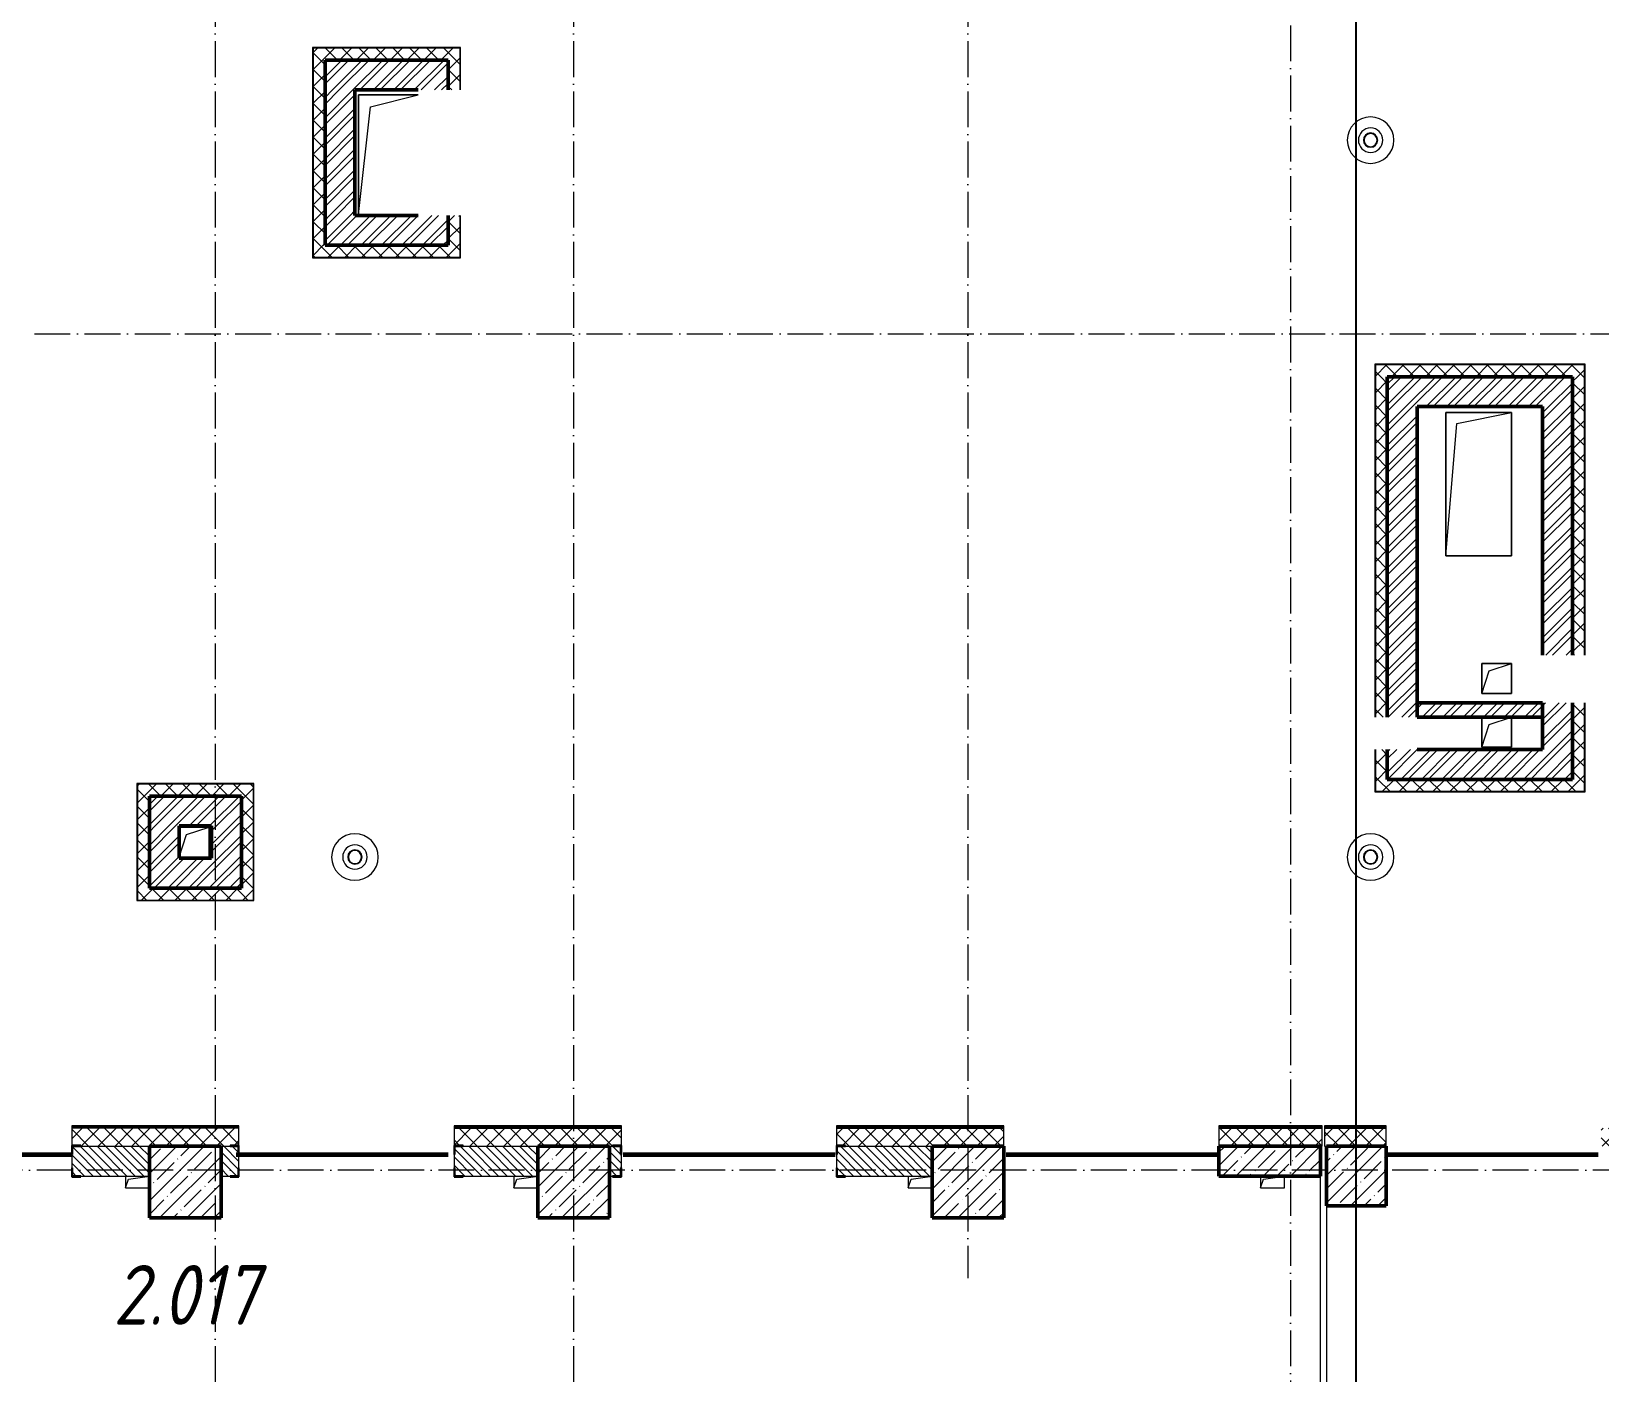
# Model space of a CAD drawing. Header units: millimetres. Extents: x -356862 to 418287, y 0 to 839748.
# Drawn here: x 18821 to 31945, y 524902 to 536128 of the extents above; entities that cross this region are included whole.
import ezdxf

# ---------------------------------------------------------------- set-up
doc = ezdxf.new("R2010")
doc.units = ezdxf.units.MM
doc.linetypes.add('50_200_ШТРИХ_1Т_ш5_п1_п1_', pattern=[700, 500, -100, 0, -100])
for name, color, linetype, lineweight in [('11)Плитка подокон', 170, 'Continuous', 60), ('A-FLOR-____-OTLN', 7, 'Continuous', 9), ('A-GENM-____-MCUT', 7, 'Continuous', 25), ('A-GENM-____-OTLN', 7, 'Continuous', 9), ('A-GENM-____-OTLN-1', 7, 'Continuous', 25), ('A-WALL-____-MCUT', 7, 'Continuous', 13), ('A-WALL-____-MCUT-1', 7, 'Continuous', 9), ('A-WALL-____-MCUT-2', 7, 'Continuous', 50), ('A-WALL-____-PATT-1', 7, 'Continuous', 9), ('A-WALL-FNSH-MCUT-1', 7, 'Continuous', 9), ('S-COLS-____-MCUT', 7, 'Continuous', 50), ('S-COLS-____-OTLN', 7, 'Continuous', 9), ('S-GRID-____-OTLN-1', 7, '50_200_ШТРИХ_1Т_ш5_п1_п1_', 9), ('Марки помещений', 7, 'Continuous', 9)]:
    doc.layers.add(name, color=color, linetype=linetype, lineweight=lineweight)
doc.styles.add('ISOCPEUR_I_3', font='isocpeui.ttf', dxfattribs={"width": 0.85, "height": 2.2})
pattern_1 = [(45, (-15591.66, 459015.94), (-70.71068, 70.71068), []), (135, (-15591.66, 459015.94), (-70.71068, -70.71068), [])]
pattern_2 = [(135, (-15591.663, 459015.94), (-35.35534, -35.35534), [])]
pattern_3 = [(45, (-15591.66, 459015.94), (-85.53659, 85.53659), []), (45, (-15534.64, 459015.94), (-85.53659, 85.53659), [])]

# ---------------------------------------------------------------- blocks, each defined once
blk = doc.blocks.new('BSC_Колонна _Прямоугольная - 600х600-V73-АР1_План отверстий 2 этажа в осях 1-64_Ю-ЯЯ')
at = {"layer": 'S-COLS-____-OTLN'}
h = blk.add_hatch(dxfattribs=at)
h.set_pattern_fill('FP_85', color=256, style=0, pattern_type=2)
h.set_pattern_definition([(45, (-35700, -67481.04), (-114.04925, 114.04925), []), (45, (-35585.95, -67481.04), (-114.04925, 114.04925), [201.613, -40.323, 3.353, -36.97])])
h.paths.add_polyline_path([(-300, -300), (300, -300), (300, 300), (-300, 300)], flags=0)
at = {"layer": 'S-COLS-____-MCUT'}
for p, q in [((300, 300), (-300, 300)), ((-300, 300), (-300, -300)), ((300, -300), (300, 300)), ((-300, -300), (300, -300))]:
    blk.add_line(p, q, dxfattribs=at)
blk = doc.blocks.new('BSC_Колонна _Прямоугольная - 600х600-V77-АР1_План отверстий 2 этажа в осях 1-64_Ю-ЯЯ')
at = {"layer": 'S-COLS-____-OTLN'}
h = blk.add_hatch(dxfattribs=at)
h.set_pattern_fill('FP_89', color=256, style=0, pattern_type=2)
h.set_pattern_definition([(45, (-38950, -67481.04), (-114.04925, 114.04925), []), (45, (-38835.95, -67481.04), (-114.04925, 114.04925), [201.613, -40.323, 3.353, -36.97])])
h.paths.add_polyline_path([(-300, -300), (300, -300), (300, 300), (-300, 300), (-300, 237)], flags=0)
at = {"layer": 'S-COLS-____-MCUT'}
for p, q in [((300, 300), (-300, 300)), ((-300, 300), (-300, -300)), ((300, -300), (300, 300)), ((-300, -300), (300, -300))]:
    blk.add_line(p, q, dxfattribs=at)
blk = doc.blocks.new('BSC_Колонна _Прямоугольная - 600х600-V85-АР1_План отверстий 2 этажа в осях 1-64_Ю-ЯЯ')
at = {"layer": 'S-COLS-____-OTLN'}
h = blk.add_hatch(dxfattribs=at)
h.set_pattern_fill('FP_98', color=256, style=0, pattern_type=2)
h.set_pattern_definition([(45, (-42250, -67481.04), (-114.04925, 114.04925), []), (45, (-42135.95, -67481.04), (-114.04925, 114.04925), [201.613, -40.323, 3.353, -36.97])])
h.paths.add_polyline_path([(-300, -300), (300, -300), (300, 300), (-300, 300)], flags=0)
at = {"layer": 'S-COLS-____-MCUT'}
for p, q in [((300, 300), (-300, 300)), ((-300, 300), (-300, -300)), ((300, -300), (300, 300)), ((-300, -300), (300, -300))]:
    blk.add_line(p, q, dxfattribs=at)
blk = doc.blocks.new('BSC_Колонна _Прямоугольная - 500х500-V149-АР1_План отверстий 2 этажа в осях 1-64_Ю-ЯЯ')
at = {"layer": 'S-COLS-____-OTLN'}
h = blk.add_hatch(dxfattribs=at)
h.set_pattern_fill('FP_163', color=256, style=0, pattern_type=2)
h.set_pattern_definition([(45, (-45500, -67531.04), (-114.04925, 114.04925), []), (45, (-45385.95, -67531.04), (-114.04925, 114.04925), [201.613, -40.323, 3.353, -36.97])])
h.paths.add_polyline_path([(-250, -250), (250, -250), (250, 250), (-250, 250), (-250, 187)], flags=0)
at = {"layer": 'S-COLS-____-MCUT'}
for p, q in [((250, 250), (-250, 250)), ((-250, 250), (-250, -250)), ((250, -250), (250, 250)), ((-250, -250), (250, -250))]:
    blk.add_line(p, q, dxfattribs=at)
blk = doc.blocks.new('Фахверк_СКБ_Уголок - 250_1500-27508739-АР1_План отверстий 2 этажа в осях 1-64_Ю-ЯЯ')
at = {"layer": 'A-GENM-____-MCUT'}
for p, q in [((125, 181), (50, 181)), ((50, 181), (50, 175)), ((50, 175), (119, 175)), ((119, 175), (119, 106)), ((125, 106), (125, 181)), ((119, 106), (125, 106)), ((119, -75), (50, -75)), ((50, -75), (50, -81)), ((50, -81), (125, -81)), ((125, -6), (119, -6)), ((119, -6), (119, -75)), ((125, -81), (125, -6))]:
    blk.add_line(p, q, dxfattribs=at)
blk = doc.blocks.new('Фахверк_СКБ_Уголок - 250_1500_1-27508816-АР1_План отверстий 2 этажа в осях 1-64_Ю-ЯЯ')
at = {"layer": 'A-GENM-____-MCUT'}
for p, q in [((200, 181), (125, 181)), ((125, 181), (125, 106)), ((131, 106), (131, 175)), ((131, 175), (200, 175)), ((200, 175), (200, 181)), ((125, 106), (131, 106)), ((131, -6), (125, -6)), ((125, -6), (125, -81)), ((125, -81), (200, -81)), ((131, -75), (131, -6)), ((200, -75), (131, -75)), ((200, -81), (200, -75))]:
    blk.add_line(p, q, dxfattribs=at)
blk = doc.blocks.new('Кровельный аэратор - 143_Кровельный аэратор-15605992-АР1_План отверстий 2 этажа в осях 1-64_Ю-ЯЯ')
at = {"layer": 'A-GENM-____-OTLN'}
for radius, start, end in [(195, 360, 180), (195, 180, 360), (102, 360, 180), (102, 180, 360), (60, 360, 180), (60, 180, 360), (55, 360, 180), (55, 180, 360)]:
    blk.add_arc((0, 0), radius, start, end, dxfattribs=at)
blk = doc.blocks.new('AR_Отверстие прямоугольное _в плите_ - AR_Отверстие прямоугольное _в плите_-V173-АР1_План отверстий 2 этажа в осях 1-64_Ю-ЯЯ')
at = {"layer": 'A-GENM-____-OTLN'}
for p, q in [((-100, 50), (-100, -50)), ((-100, -50), (-75, 25)), ((-75, 25), (100, 50)), ((-100, -50), (100, -50))]:
    blk.add_line(p, q, dxfattribs=at)
blk = doc.blocks.new('AR_Отверстие прямоугольное _в плите_ - AR_Отверстие прямоугольное _в плите_-V171-АР1_План отверстий 2 этажа в осях 1-64_Ю-ЯЯ')
at = {"layer": 'A-GENM-____-OTLN'}
for p, q in [((-100, 50), (-100, -50)), ((-100, -50), (-75, 25)), ((-75, 25), (100, 50)), ((100, -50), (100, 50)), ((-100, -50), (100, -50))]:
    blk.add_line(p, q, dxfattribs=at)
blk = doc.blocks.new('AR_Отверстие прямоугольное _в плите_ - AR_Отверстие прямоугольное _в плите_-V184-АР1_План отверстий 2 этажа в осях 1-64_Ю-ЯЯ')
at = {"layer": 'A-GENM-____-OTLN'}
for p, q in [((-125, 125), (-125, -125)), ((-125, -125), (-63, 63)), ((-63, 63), (125, 125)), ((125, -125), (125, 125)), ((-125, -125), (125, -125))]:
    blk.add_line(p, q, dxfattribs=at)
blk = doc.blocks.new('AR_Отверстие прямоугольное _в плите_ - AR_Отверстие прямоугольное _в плите_-V186-АР1_План отверстий 2 этажа в осях 1-64_Ю-ЯЯ')
at = {"layer": 'A-GENM-____-OTLN'}
for p, q in [((125, 125), (-125, 125)), ((-125, 125), (-125, -125)), ((-125, -125), (-63, 63)), ((-63, 63), (125, 125)), ((125, -125), (125, 125)), ((-125, -125), (125, -125))]:
    blk.add_line(p, q, dxfattribs=at)
blk = doc.blocks.new('AR_Отверстие прямоугольное _в плите_ - AR_Отверстие прямоугольное _в плите_-30458064-АР1_План отверстий 2 этажа в осях 1-64_Ю-ЯЯ')
at = {"layer": 'A-GENM-____-OTLN'}
for p, q in [((125, 125), (-125, 125)), ((-125, -125), (-63, 63)), ((-63, 63), (125, 125)), ((125, -125), (125, 125)), ((-125, -125), (125, -125))]:
    blk.add_line(p, q, dxfattribs=at)
blk = doc.blocks.new('AR_Отверстие прямоугольное _в плите_ - AR_Отверстие прямоугольное _в плите_-30602876-АР1_План отверстий 2 этажа в осях 1-64_Ю-ЯЯ')
at = {"layer": 'A-GENM-____-OTLN'}
for p, q in [((275, 600), (-275, 600)), ((-275, 600), (-275, -600)), ((-183, 508), (275, 600)), ((275, -600), (275, 600)), ((-275, -600), (-183, 508)), ((-275, -600), (275, -600))]:
    blk.add_line(p, q, dxfattribs=at)
blk = doc.blocks.new('AR_Отверстие прямоугольное _в плите_ - AR_Отверстие прямоугольное _в плите_-30552728-АР1_План отверстий 2 этажа в осях 1-64_Ю-ЯЯ')
at = {"layer": 'A-GENM-____-OTLN'}
for p, q in [((249, 500), (-250, 500)), ((-250, 500), (-250, -500)), ((-250, -500), (-150, 400)), ((-150, 400), (249, 500)), ((-250, -500), (249, -500))]:
    blk.add_line(p, q, dxfattribs=at)
blk = doc.blocks.new('2этаж')
at = {"layer": 'S-GRID-____-OTLN-1', "color": 251, "ltscale": 0.6, "true_color": 0x636466}
for p, q in [((20358.3, 549908.8), (20358.3, 511907.5)), ((23358.3, 549908.8), (23358.3, 511907.5)), ((26658.3, 549908.8), (26658.3, 525691.4)), ((29908.3, 549908.8), (29908.3, 512083.3)), ((29358.3, 549620.5), (29358.3, 511907.5)), ((18845.8, 533597), (88482.7, 533597)), ((88482.7, 526597), (-20260.4, 526597))]:
    blk.add_line(p, q, dxfattribs=at)

msp = doc.modelspace()

# ---------------------------------------------------------------- hatches: boundary and pattern name
at = {"layer": 'A-WALL-____-PATT-1'}
h = msp.add_hatch(dxfattribs=at)
h.set_pattern_fill('FP_1', color=256, style=0, pattern_type=2)
h.set_pattern_definition(pattern_1)
h.paths.add_polyline_path([(21510.6695, 535886.983), (22408.3366, 535886.983), (22408.3366, 535986.983), (21178.3366, 535986.983), (21178.3366, 535886.983), (21278.3366, 535886.983)], flags=0)
h = msp.add_hatch(dxfattribs=at)
h.set_pattern_fill('FP_1', color=256, style=0, pattern_type=2)
h.set_pattern_definition(pattern_1)
h.paths.add_polyline_path([(21178.3366, 534336.983), (21278.3366, 534336.983), (21278.3366, 535886.983), (21178.3366, 535886.983), (21178.3366, 534402.6717)], flags=0)
h = msp.add_hatch(dxfattribs=at)
h.set_pattern_fill('FP_3', color=256, style=0, pattern_type=2)
h.set_pattern_definition(pattern_3)
h.paths.add_polyline_path([(21528.3366, 535636.983), (22308.3366, 535636.983), (22308.3366, 535886.983), (21278.3366, 535886.983), (21278.3366, 535636.983), (21510.6695, 535636.983)], flags=0)
h = msp.add_hatch(dxfattribs=at)
h.set_pattern_fill('FP_1', color=256, style=0, pattern_type=2)
h.set_pattern_definition(pattern_1)
h.paths.add_polyline_path([(22408.3366, 534236.983), (22408.3366, 534586.983), (22308.3366, 534586.983), (22308.3366, 534236.983), (22394.4199, 534236.983)], flags=0)
h.paths.add_polyline_path([(22308.3366, 535636.983), (22408.3366, 535636.983), (22408.3366, 535886.983), (22308.3366, 535886.983)], flags=0)
h = msp.add_hatch(dxfattribs=at)
h.set_pattern_fill('FP_3', color=256, style=0, pattern_type=2)
h.set_pattern_definition(pattern_3)
h.paths.add_polyline_path([(21510.6695, 534586.983), (21528.3366, 534586.983), (21528.3366, 535636.983), (21278.3366, 535636.983), (21278.3366, 534586.983)], flags=0)
h = msp.add_hatch(dxfattribs=at)
h.set_pattern_fill('FP_3', color=256, style=0, pattern_type=2)
h.set_pattern_definition(pattern_3)
h.paths.add_polyline_path([(21510.6695, 534336.983), (22058.3366, 534336.983), (22058.3366, 534586.983), (21278.3366, 534586.983), (21278.3366, 534336.983)], flags=0)
h = msp.add_hatch(dxfattribs=at)
h.set_pattern_fill('FP_3', color=256, style=0, pattern_type=2)
h.set_pattern_definition(pattern_3)
h.paths.add_polyline_path([(22308.3366, 534336.983), (22308.3366, 534586.983), (22058.3366, 534586.983), (22058.3366, 534336.983)], flags=0)
h = msp.add_hatch(dxfattribs=at)
h.set_pattern_fill('FP_1', color=256, style=0, pattern_type=2)
h.set_pattern_definition(pattern_1)
h.paths.add_polyline_path([(22308.3366, 534236.983), (22308.3366, 534336.983), (21178.3366, 534336.983), (21178.3366, 534236.983), (21952.5447, 534236.983)], flags=0)
h = msp.add_hatch(dxfattribs=at)
h.set_pattern_fill('FP_1', color=256, style=0, pattern_type=2)
h.set_pattern_definition(pattern_1)
h.paths.add_polyline_path([(31718.3366, 533236.983), (31818.3366, 533236.983), (31818.3366, 533336.983), (30068.3366, 533336.983), (30068.3366, 533236.983), (31231.9232, 533236.983)], flags=0)
h = msp.add_hatch(dxfattribs=at)
h.set_pattern_fill('FP_1', color=256, style=0, pattern_type=2)
h.set_pattern_definition(pattern_1)
h.paths.add_polyline_path([(30168.3366, 529866.983), (30168.3366, 530116.983), (30068.3366, 530116.983), (30068.3366, 529866.983)], flags=0)
h.paths.add_polyline_path([(30068.3366, 530386.983), (30168.3366, 530386.983), (30168.3366, 533236.983), (30068.3366, 533236.983), (30068.3366, 530770.244)], flags=0)
h = msp.add_hatch(dxfattribs=at)
h.set_pattern_fill('FP_3', color=256, style=0, pattern_type=2)
h.set_pattern_definition(pattern_3)
h.paths.add_polyline_path([(30348.1729, 532986.983), (31718.3366, 532986.983), (31718.3366, 533236.983), (30168.3366, 533236.983), (30168.3366, 532986.983)], flags=0)
h = msp.add_hatch(dxfattribs=at)
h.set_pattern_fill('FP_1', color=256, style=0, pattern_type=2)
h.set_pattern_definition(pattern_1)
h.paths.add_polyline_path([(31718.3366, 529766.983), (31818.3366, 529766.983), (31818.3366, 530506.983), (31718.3366, 530506.983), (31718.3366, 529866.983)], flags=0)
h.paths.add_polyline_path([(31818.3366, 530906.983), (31818.3366, 533236.983), (31718.3366, 533236.983), (31718.3366, 530906.983), (31782.9329, 530906.983)], flags=0)
h = msp.add_hatch(dxfattribs=at)
h.set_pattern_fill('FP_3', color=256, style=0, pattern_type=2)
h.set_pattern_definition(pattern_3)
h.paths.add_polyline_path([(30348.1729, 530386.983), (30418.3366, 530386.983), (30418.3366, 532986.983), (30168.3366, 532986.983), (30168.3366, 530386.983)], flags=0)
h = msp.add_hatch(dxfattribs=at)
h.set_pattern_fill('FP_3', color=256, style=0, pattern_type=2)
h.set_pattern_definition(pattern_3)
h.paths.add_polyline_path([(31673.7984, 529866.983), (31718.3366, 529866.983), (31718.3366, 530506.983), (31468.3366, 530506.983), (31468.3366, 529866.983)], flags=0)
h.paths.add_polyline_path([(31468.3366, 530906.983), (31718.3366, 530906.983), (31718.3366, 532986.983), (31468.3366, 532986.983), (31468.3366, 532384.6563)], flags=0)
h = msp.add_hatch(dxfattribs=at)
h.set_pattern_fill('FP_3', color=256, style=0, pattern_type=2)
h.set_pattern_definition(pattern_3)
h.paths.add_polyline_path([(31468.3366, 530386.983), (31468.3366, 530506.983), (30418.3366, 530506.983), (30418.3366, 530386.983), (31231.9232, 530386.983)], flags=0)
h = msp.add_hatch(dxfattribs=at)
h.set_pattern_fill('FP_3', color=256, style=0, pattern_type=2)
h.set_pattern_definition(pattern_3)
h.paths.add_polyline_path([(30348.1729, 529866.983), (31468.3366, 529866.983), (31468.3366, 530116.983), (30168.3366, 530116.983), (30168.3366, 529866.983)], flags=0)
h = msp.add_hatch(dxfattribs=at)
h.set_pattern_fill('FP_1', color=256, style=0, pattern_type=2)
h.set_pattern_definition(pattern_1)
h.paths.add_polyline_path([(31231.9232, 529766.983), (31718.3366, 529766.983), (31718.3366, 529866.983), (30068.3366, 529866.983), (30068.3366, 529766.983), (30348.1729, 529766.983)], flags=0)
h = msp.add_hatch(dxfattribs=at)
h.set_pattern_fill('FP_1', color=256, style=0, pattern_type=2)
h.set_pattern_definition(pattern_1)
h.paths.add_polyline_path([(20678.3366, 529726.983), (20678.3366, 529826.983), (19708.3366, 529826.983), (19708.3366, 529726.983), (20626.9192, 529726.983)], flags=0)
h = msp.add_hatch(dxfattribs=at)
h.set_pattern_fill('FP_1', color=256, style=0, pattern_type=2)
h.set_pattern_definition(pattern_1)
h.paths.add_polyline_path([(19808.3366, 528956.983), (19808.3366, 529726.983), (19708.3366, 529726.983), (19708.3366, 528956.983), (19743.1689, 528956.983)], flags=0)
h = msp.add_hatch(dxfattribs=at)
h.set_pattern_fill('FP_3', color=256, style=0, pattern_type=2)
h.set_pattern_definition(pattern_3)
h.paths.add_polyline_path([(20058.3366, 529476.983), (20578.3366, 529476.983), (20578.3366, 529726.983), (19808.3366, 529726.983), (19808.3366, 529476.983)], flags=0)
h = msp.add_hatch(dxfattribs=at)
h.set_pattern_fill('FP_1', color=256, style=0, pattern_type=2)
h.set_pattern_definition(pattern_1)
h.paths.add_polyline_path([(20678.3366, 528856.983), (20678.3366, 529726.983), (20578.3366, 529726.983), (20578.3366, 528856.983), (20626.9192, 528856.983)], flags=0)
h = msp.add_hatch(dxfattribs=at)
h.set_pattern_fill('FP_3', color=256, style=0, pattern_type=2)
h.set_pattern_definition(pattern_3)
h.paths.add_polyline_path([(20058.3366, 529206.983), (20058.3366, 529476.983), (19808.3366, 529476.983), (19808.3366, 529206.983)], flags=0)
h = msp.add_hatch(dxfattribs=at)
h.set_pattern_fill('FP_3', color=256, style=0, pattern_type=2)
h.set_pattern_definition(pattern_3)
h.paths.add_polyline_path([(20578.3366, 528956.983), (20578.3366, 529476.983), (20328.3366, 529476.983), (20328.3366, 528956.983)], flags=0)
h = msp.add_hatch(dxfattribs=at)
h.set_pattern_fill('FP_3', color=256, style=0, pattern_type=2)
h.set_pattern_definition(pattern_3)
h.paths.add_polyline_path([(19808.3366, 528956.983), (20328.3366, 528956.983), (20328.3366, 529206.983), (19808.3366, 529206.983), (19808.3366, 529155.8316)], flags=0)
h = msp.add_hatch(dxfattribs=at)
h.set_pattern_fill('FP_1', color=256, style=0, pattern_type=2)
h.set_pattern_definition(pattern_1)
h.paths.add_polyline_path([(19743.1689, 528856.983), (20578.3366, 528856.983), (20578.3366, 528956.983), (19708.3366, 528956.983), (19708.3366, 528856.983)], flags=0)
h = msp.add_hatch(dxfattribs=at)
h.set_pattern_fill('FP_1', color=256, style=0, pattern_type=2)
h.set_pattern_definition(pattern_1)
h.paths.add_polyline_path([(29608.3366, 526796.983), (29623.3366, 526796.983), (29623.3366, 526946.983), (28758.3366, 526946.983), (28758.3366, 526796.983), (29464.4225, 526796.983)], flags=0)
h.paths.add_polyline_path([(25929.4212, 526796.983), (26958.3366, 526796.983), (26958.3366, 526946.983), (25558.3366, 526946.983), (25558.3366, 526802.983), (25633.3366, 526802.983), (25633.3366, 526796.983)], flags=0)
h.paths.add_polyline_path([(23658.3366, 526796.983), (23683.3366, 526796.983), (23683.3366, 526802.983), (23758.3366, 526802.983), (23758.3366, 526946.983), (22358.3366, 526946.983), (22358.3366, 526802.983), (22433.3366, 526802.983), (22433.3366, 526796.983), (23278.1702, 526796.983)], flags=0)
h.paths.add_polyline_path([(19743.1689, 526796.983), (20483.3366, 526796.983), (20483.3366, 526802.983), (20558.3366, 526802.983), (20558.3366, 526946.983), (19158.3366, 526946.983), (19158.3366, 526802.983), (19233.3366, 526802.983), (19233.3366, 526796.983)], flags=0)
h.paths.add_polyline_path([(17283.3366, 526796.983), (17283.3366, 526802.983), (17358.3366, 526802.983), (17358.3366, 526946.983), (15958.3366, 526946.983), (15958.3366, 526802.983), (16033.3366, 526802.983), (16033.3366, 526796.983), (17091.9179, 526796.983)], flags=0)
h.paths.add_polyline_path([(14083.3366, 526796.983), (14083.3366, 526802.983), (14158.3366, 526802.983), (14158.3366, 526946.983), (12758.3366, 526946.983), (12758.3366, 526802.983), (12833.3366, 526802.983), (12833.3366, 526796.983), (13658.3366, 526796.983)], flags=0)
h.paths.add_polyline_path([(10883.3366, 526796.983), (10883.3366, 526802.983), (10958.3366, 526802.983), (10958.3366, 526946.983), (8108.3366, 526946.983), (8108.3366, 526796.983), (9138.1649, 526796.983)], flags=0)
h = msp.add_hatch(dxfattribs=at)
h.set_pattern_fill('FP_1', color=256, style=0, pattern_type=2)
h.set_pattern_definition(pattern_1)
h.paths.add_polyline_path([(33883.1742, 526796.983), (34458.3366, 526796.983), (34458.3366, 526946.983), (31958.3366, 526946.983), (31958.3366, 526796.983)], flags=0)
h.paths.add_polyline_path([(29906.2977, 526796.983), (30158.3366, 526796.983), (30158.3366, 526946.983), (29643.3366, 526946.983), (29643.3366, 526796.983), (29685.3601, 526796.983)], flags=0)
h = msp.add_hatch(dxfattribs=at)
h.set_pattern_fill('FP_6', color=256, style=0, pattern_type=2)
h.set_pattern_definition(pattern_2)
h.paths.add_polyline_path([(19743.1689, 526546.983), (19808.3366, 526546.983), (19808.3366, 526796.983), (19164.3366, 526796.983), (19164.3366, 526727.983), (19158.3366, 526727.983), (19158.3366, 526615.983), (19164.3366, 526615.983), (19164.3366, 526546.983), (19233.3366, 526546.983)], flags=0)
h.paths.add_polyline_path([(17091.9179, 526546.983), (17352.3366, 526546.983), (17352.3366, 526615.983), (17358.3366, 526615.983), (17358.3366, 526727.983), (17352.3366, 526727.983), (17352.3366, 526796.983), (16808.3366, 526796.983), (16808.3366, 526546.983)], flags=0)
h = msp.add_hatch(dxfattribs=at)
h.set_pattern_fill('FP_6', color=256, style=0, pattern_type=2)
h.set_pattern_definition(pattern_2)
h.paths.add_polyline_path([(22394.4199, 526546.983), (23058.3366, 526546.983), (23058.3366, 526796.983), (22364.3366, 526796.983), (22364.3366, 526727.983), (22358.3366, 526727.983), (22358.3366, 526615.983), (22364.3366, 526615.983), (22364.3366, 526546.983)], flags=0)
h.paths.add_polyline_path([(20552.3366, 526546.983), (20552.3366, 526615.983), (20558.3366, 526615.983), (20558.3366, 526727.983), (20552.3366, 526727.983), (20552.3366, 526796.983), (20408.3366, 526796.983), (20408.3366, 526546.983), (20483.3366, 526546.983)], flags=0)
h = msp.add_hatch(dxfattribs=at)
h.set_pattern_fill('FP_6', color=256, style=0, pattern_type=2)
h.set_pattern_definition(pattern_2)
h.paths.add_polyline_path([(25564.3366, 526546.983), (26358.3366, 526546.983), (26358.3366, 526796.983), (25564.3366, 526796.983), (25564.3366, 526727.983), (25558.3366, 526727.983), (25558.3366, 526615.983), (25564.3366, 526615.983), (25564.3366, 526548.858)], flags=0)
h.paths.add_polyline_path([(23683.3366, 526546.983), (23752.3366, 526546.983), (23752.3366, 526615.983), (23758.3366, 526615.983), (23758.3366, 526727.983), (23752.3366, 526727.983), (23752.3366, 526796.983), (23658.3366, 526796.983), (23658.3366, 526546.983)], flags=0)
h = msp.add_hatch(dxfattribs=at)
h.set_pattern_fill('FP_13', color=256, style=0, pattern_type=2)
h.set_pattern_definition([(45, (-15591.66, 459015.94), (-114.04925, 114.04925), []), (45, (-15477.61, 459015.94), (-114.04925, 114.04925), [201.612, -40.322, 3.353, -36.97])])
h.paths.add_polyline_path([(29464.4225, 526546.983), (29608.3366, 526546.983), (29608.3366, 526796.983), (28758.3366, 526796.983), (28758.3366, 526546.983)], flags=0)

# ---------------------------------------------------------------- linework, layer by layer
msp.add_lwpolyline([(58491.7644, 514313.3729), (29908.3366, 514313.3729), (29908.3366, 549908.7924), (58491.7644, 549908.7924)], close=True)
at = {"layer": '11)Плитка подокон', "color": 3}
for points in [[(17390.4435, 526727.983), (19164.9079, 526727.983)], [(20533.6946, 526727.983), (22308.1589, 526727.983)], [(23773.2145, 526727.983), (25547.6789, 526727.983)], [(26978.4284, 526727.983), (28752.8927, 526727.983)], [(30157.5115, 526727.983), (31931.9758, 526727.983)]]:
    msp.add_lwpolyline(points, dxfattribs=at)
at = {"layer": 'A-FLOR-____-OTLN'}
for p, q in [((21559.612, 535595.2014), (22058.3366, 535595.2014)), ((21559.612, 534595.2014), (21559.612, 535595.2014)), ((22058.3366, 534595.2014), (21559.612, 534595.2014)), ((30658.3366, 532936.983), (31208.3366, 532936.983)), ((30658.3366, 531736.983), (30658.3366, 532936.983)), ((31208.3366, 532936.983), (31208.3366, 531736.983)), ((31208.3366, 531736.983), (30658.3366, 531736.983)), ((30958.3366, 530836.983), (31208.3366, 530836.983)), ((30958.3366, 530586.983), (30958.3366, 530836.983)), ((31208.3366, 530836.983), (31208.3366, 530586.983)), ((31208.3366, 530586.983), (30958.3366, 530586.983)), ((30958.3366, 530136.983), (30958.3366, 530386.983)), ((31208.3366, 530386.983), (31208.3366, 530136.983)), ((31208.3366, 530136.983), (30958.3366, 530136.983)), ((20058.3366, 529466.983), (20308.3366, 529466.983)), ((20308.3366, 529466.983), (20308.3366, 529216.983)), ((20308.3366, 529216.983), (20058.3366, 529216.983)), ((29608.3366, 522196.983), (29608.3366, 526546.983)), ((29658.3366, 526296.983), (29658.3366, 522196.983))]:
    msp.add_line(p, q, dxfattribs=at)
at = {"layer": 'A-WALL-____-MCUT'}
for p, q in [((19158.3366, 526727.983), (19158.3366, 526615.983)), ((19233.3366, 526796.983), (19808.3366, 526796.983)), ((20408.3366, 526796.983), (20483.3366, 526796.983)), ((20558.3366, 526615.983), (20558.3366, 526727.983)), ((22358.3366, 526727.983), (22358.3366, 526615.983)), ((22433.3366, 526796.983), (23058.3366, 526796.983)), ((23658.3366, 526796.983), (23683.3366, 526796.983)), ((23758.3366, 526615.983), (23758.3366, 526727.983)), ((25558.3366, 526727.983), (25558.3366, 526615.983)), ((25633.3366, 526796.983), (26358.3366, 526796.983)), ((19233.3366, 526546.983), (19808.3366, 526546.983)), ((20408.3366, 526546.983), (20483.3366, 526546.983)), ((22433.3366, 526546.983), (23058.3366, 526546.983)), ((23658.3366, 526546.983), (23683.3366, 526546.983)), ((25633.3366, 526546.983), (26358.3366, 526546.983))]:
    msp.add_line(p, q, dxfattribs=at)
at = {"layer": 'A-WALL-____-MCUT-1'}
for p, q in [((21175.3366, 535991.983), (21173.3366, 535991.983)), ((21173.3366, 535991.983), (21173.3366, 535989.983)), ((22413.3366, 535989.983), (21173.3366, 535989.983)), ((21173.3366, 535986.983), (21175.3366, 535986.983)), ((21175.3366, 535991.983), (21175.3366, 534231.983)), ((22408.3366, 535986.983), (21178.3366, 535986.983)), ((21178.3366, 535986.983), (21178.3366, 534236.983)), ((22408.3366, 535636.983), (22408.3366, 535986.983)), ((22413.3366, 535991.983), (22411.3366, 535991.983)), ((22411.3366, 535636.983), (22411.3366, 535991.983)), ((22413.3366, 535986.983), (22411.3366, 535986.983)), ((22413.3366, 535989.983), (22413.3366, 535991.983)), ((22408.3366, 534236.983), (22408.3366, 534586.983)), ((22411.3366, 534231.983), (22411.3366, 534586.983)), ((21175.3366, 534236.983), (21173.3366, 534236.983)), ((21173.3366, 534233.983), (22413.3366, 534233.983)), ((21173.3366, 534233.983), (21173.3366, 534231.983)), ((21173.3366, 534231.983), (21175.3366, 534231.983)), ((21178.3366, 534236.983), (22408.3366, 534236.983)), ((22408.3366, 534233.983), (22408.3366, 534231.983)), ((22411.3366, 534231.983), (22413.3366, 534231.983)), ((22413.3366, 534231.983), (22413.3366, 534233.983)), ((30065.3366, 533341.983), (30063.3366, 533341.983)), ((30063.3366, 533341.983), (30063.3366, 533339.983)), ((31823.3366, 533339.983), (30063.3366, 533339.983)), ((30065.3366, 533336.983), (30063.3366, 533336.983)), ((30065.3366, 533341.983), (30065.3366, 530386.983)), ((31818.3366, 533336.983), (30068.3366, 533336.983)), ((30068.3366, 533336.983), (30068.3366, 530386.983)), ((31818.3366, 530906.983), (31818.3366, 533336.983)), ((31823.3366, 533341.983), (31821.3366, 533341.983)), ((31821.3366, 530906.983), (31821.3366, 533341.983)), ((31823.3366, 533336.983), (31821.3366, 533336.983)), ((31823.3366, 533339.983), (31823.3366, 533341.983)), ((31818.3366, 529766.983), (31818.3366, 530506.983)), ((31821.3366, 529761.983), (31821.3366, 530506.983)), ((30065.3366, 530116.983), (30065.3366, 529761.983)), ((30068.3366, 530116.983), (30068.3366, 529766.983)), ((19705.3366, 529831.983), (19703.3366, 529831.983)), ((19703.3366, 529831.983), (19703.3366, 529829.983)), ((20683.3366, 529829.983), (19703.3366, 529829.983)), ((19703.3366, 529826.983), (19705.3366, 529826.983)), ((19705.3366, 529831.983), (19705.3366, 528851.983)), ((20678.3366, 529826.983), (19708.3366, 529826.983)), ((19708.3366, 529826.983), (19708.3366, 528856.983)), ((20678.3366, 528856.983), (20678.3366, 529826.983)), ((20683.3366, 529831.983), (20681.3366, 529831.983)), ((20681.3366, 528851.983), (20681.3366, 529831.983)), ((20681.3366, 529826.983), (20683.3366, 529826.983)), ((20683.3366, 529829.983), (20683.3366, 529831.983)), ((30063.3366, 529766.983), (30065.3366, 529766.983)), ((30063.3366, 529763.983), (31823.3366, 529763.983)), ((30063.3366, 529763.983), (30063.3366, 529761.983)), ((30063.3366, 529761.983), (30065.3366, 529761.983)), ((30068.3366, 529766.983), (31818.3366, 529766.983)), ((31818.3366, 529763.983), (31818.3366, 529761.983)), ((31821.3366, 529761.983), (31823.3366, 529761.983)), ((31823.3366, 529761.983), (31823.3366, 529763.983)), ((19705.3366, 528856.983), (19703.3366, 528856.983)), ((19703.3366, 528853.983), (20683.3366, 528853.983)), ((19703.3366, 528853.983), (19703.3366, 528851.983)), ((19703.3366, 528851.983), (19705.3366, 528851.983)), ((19708.3366, 528856.983), (20678.3366, 528856.983)), ((20678.3366, 528853.983), (20678.3366, 528851.983)), ((20681.3366, 528851.983), (20683.3366, 528851.983)), ((20683.3366, 528851.983), (20683.3366, 528853.983)), ((20558.3366, 526958.983), (19158.3366, 526958.983)), ((20558.3366, 526952.983), (19158.3366, 526952.983)), ((23758.3366, 526958.983), (22358.3366, 526958.983)), ((23758.3366, 526952.983), (22358.3366, 526952.983)), ((26958.3366, 526958.983), (25558.3366, 526958.983)), ((26958.3366, 526952.983), (25558.3366, 526952.983)), ((29623.3366, 526958.983), (28758.3366, 526958.983)), ((29623.3366, 526952.983), (28758.3366, 526952.983)), ((30158.3366, 526958.983), (29643.3366, 526958.983)), ((30158.3366, 526952.983), (29643.3366, 526952.983)), ((20558.3366, 526946.983), (19158.3366, 526946.983)), ((19158.3366, 526946.983), (19158.3366, 526802.983)), ((20558.3366, 526802.983), (20558.3366, 526946.983)), ((22358.3366, 526946.983), (22358.3366, 526946.983)), ((22358.3366, 526946.983), (22358.3366, 526802.983)), ((23758.3366, 526802.983), (23758.3366, 526946.983)), ((25558.3366, 526946.983), (25558.3366, 526946.983)), ((25558.3366, 526946.983), (25558.3366, 526802.983)), ((26958.3366, 526796.983), (26958.3366, 526946.983)), ((28758.3366, 526946.983), (28758.3366, 526796.983)), ((29623.3366, 526796.983), (29623.3366, 526946.983)), ((29643.3366, 526946.983), (29643.3366, 526796.983)), ((30158.3366, 526796.983), (30158.3366, 526946.983)), ((29608.3366, 526796.983), (29623.3366, 526796.983)), ((29643.3366, 526796.983), (29658.3366, 526796.983))]:
    msp.add_line(p, q, dxfattribs=at)
at = {"layer": 'A-WALL-____-MCUT-2'}
for p, q in [((22308.3366, 535886.983), (21278.3366, 535886.983)), ((21278.3366, 535886.983), (21278.3366, 534336.983)), ((22308.3366, 535636.983), (22308.3366, 535886.983)), ((21528.3366, 535636.983), (22058.3366, 535636.983)), ((21528.3366, 534586.983), (21528.3366, 535636.983)), ((22058.3366, 534586.983), (21528.3366, 534586.983)), ((22308.3366, 534336.983), (22308.3366, 534586.983)), ((21278.3366, 534336.983), (22308.3366, 534336.983)), ((31718.3366, 533236.983), (30168.3366, 533236.983)), ((30168.3366, 530386.983), (30168.3366, 533236.983)), ((31718.3366, 533236.983), (31718.3366, 530906.983)), ((30418.3366, 532986.983), (31468.3366, 532986.983)), ((30418.3366, 532986.983), (30418.3366, 530386.983)), ((31468.3366, 532986.983), (31468.3366, 530906.983)), ((31468.3366, 530506.983), (30418.3366, 530506.983)), ((31468.3366, 530116.983), (31468.3366, 530506.983)), ((31718.3366, 529866.983), (31718.3366, 530506.983)), ((30418.3366, 530386.983), (31468.3366, 530386.983)), ((30168.3366, 530116.983), (30168.3366, 529866.983)), ((31468.3366, 530116.983), (30418.3366, 530116.983)), ((30168.3366, 529866.983), (31718.3366, 529866.983)), ((20578.3366, 529726.983), (19808.3366, 529726.983)), ((19808.3366, 529726.983), (19808.3366, 528956.983)), ((20578.3366, 528956.983), (20578.3366, 529726.983)), ((20058.3366, 529476.983), (20328.3366, 529476.983)), ((20058.3366, 529206.983), (20058.3366, 529476.983)), ((20328.3366, 529476.983), (20328.3366, 529206.983)), ((20328.3366, 529206.983), (20058.3366, 529206.983)), ((19808.3366, 528956.983), (20578.3366, 528956.983)), ((28758.3366, 526796.983), (29608.3366, 526796.983)), ((28758.3366, 526796.983), (28758.3366, 526546.983)), ((29608.3366, 526546.983), (29608.3366, 526796.983)), ((28758.3366, 526546.983), (29608.3366, 526546.983))]:
    msp.add_line(p, q, dxfattribs=at)
at = {"layer": 'A-WALL-FNSH-MCUT-1'}
for p, q in [((21173.3366, 535989.983), (21173.3366, 534233.983)), ((22411.3366, 535991.983), (21175.3366, 535991.983)), ((22413.3366, 535636.983), (22413.3366, 535989.983)), ((22413.3366, 534233.983), (22413.3366, 534586.983)), ((21278.3366, 534336.983), (21278.3366, 534336.983)), ((21175.3366, 534231.983), (22411.3366, 534231.983)), ((30063.3366, 533339.983), (30063.3366, 530386.983)), ((31821.3366, 533341.983), (30065.3366, 533341.983)), ((31823.3366, 530906.983), (31823.3366, 533339.983)), ((31823.3366, 529763.983), (31823.3366, 530506.983)), ((30063.3366, 530116.983), (30063.3366, 529763.983)), ((19703.3366, 529829.983), (19703.3366, 528853.983)), ((20681.3366, 529831.983), (19705.3366, 529831.983)), ((20683.3366, 528853.983), (20683.3366, 529829.983)), ((30065.3366, 529761.983), (31821.3366, 529761.983)), ((19705.3366, 528851.983), (20681.3366, 528851.983)), ((20558.3366, 526966.983), (19158.3366, 526966.983)), ((19158.3366, 526966.983), (19158.3366, 526946.983)), ((20558.3366, 526946.983), (20558.3366, 526966.983)), ((23758.3366, 526966.983), (22358.3366, 526966.983)), ((22358.3366, 526966.983), (22358.3366, 526946.983)), ((23758.3366, 526946.983), (23758.3366, 526966.983)), ((26958.3366, 526966.983), (25558.3366, 526966.983)), ((25558.3366, 526966.983), (25558.3366, 526946.983)), ((26958.3366, 526946.983), (26958.3366, 526966.983)), ((29623.3366, 526966.983), (28758.3366, 526966.983)), ((28758.3366, 526966.983), (28758.3366, 526946.983)), ((29623.3366, 526946.983), (29623.3366, 526966.983)), ((30158.3366, 526966.983), (29643.3366, 526966.983)), ((29643.3366, 526966.983), (29643.3366, 526946.983)), ((30158.3366, 526946.983), (30158.3366, 526966.983)), ((22358.3366, 526946.983), (23758.3366, 526946.983)), ((25558.3366, 526946.983), (26958.3366, 526946.983)), ((28758.3366, 526946.983), (29623.3366, 526946.983)), ((29643.3366, 526946.983), (30158.3366, 526946.983))]:
    msp.add_line(p, q, dxfattribs=at)
at = {"layer": 'S-GRID-____-OTLN-1', "color": 251, "ltscale": 0.6, "true_color": 0x636466}
for p, q in [((20358.3366, 549908.7924), (20358.3366, 511907.5288)), ((20358.3366, 549908.7924), (20358.3366, 511907.5288)), ((23358.3366, 549908.7924), (23358.3366, 511907.5288)), ((23358.3366, 549908.7924), (23358.3366, 511907.5288)), ((26658.3366, 549908.7924), (26658.3366, 525691.4247)), ((26658.3366, 549908.7924), (26658.3366, 525691.4247)), ((29908.3366, 549908.7924), (29908.3366, 512083.3058)), ((29908.3366, 549908.7924), (29908.3366, 512083.3058)), ((29358.3366, 549620.5347), (29358.3366, 511907.5288)), ((29358.3366, 549620.5347), (29358.3366, 511907.5288)), ((18845.7826, 533596.983), (88482.7432, 533596.983)), ((18845.7826, 533596.983), (88482.7432, 533596.983)), ((88482.7432, 526596.983), (-20260.4336, 526596.983)), ((88482.7432, 526596.983), (-20260.4336, 526596.983))]:
    msp.add_line(p, q, dxfattribs=at)

# ---------------------------------------------------------------- block references
at = {"color": 18, "true_color": 0x000000}
msp.add_blockref('2этаж', (0, 0), dxfattribs=at)
at = {"layer": 'A-GENM-____-OTLN'}
for name, p in [('AR_Отверстие прямоугольное _в плите_ - AR_Отверстие прямоугольное _в плите_-30552728-АР1_План отверстий 2 этажа в осях 1-64_Ю-ЯЯ', (21809.612, 535095.2014)), ('Кровельный аэратор - 143_Кровельный аэратор-15605992-АР1_План отверстий 2 этажа в осях 1-64_Ю-ЯЯ', (30028.3366, 535216.983)), ('AR_Отверстие прямоугольное _в плите_ - AR_Отверстие прямоугольное _в плите_-30602876-АР1_План отверстий 2 этажа в осях 1-64_Ю-ЯЯ', (30933.3366, 532336.983)), ('AR_Отверстие прямоугольное _в плите_ - AR_Отверстие прямоугольное _в плите_-V186-АР1_План отверстий 2 этажа в осях 1-64_Ю-ЯЯ', (31083.3366, 530711.983)), ('AR_Отверстие прямоугольное _в плите_ - AR_Отверстие прямоугольное _в плите_-V184-АР1_План отверстий 2 этажа в осях 1-64_Ю-ЯЯ', (31083.3366, 530261.983)), ('AR_Отверстие прямоугольное _в плите_ - AR_Отверстие прямоугольное _в плите_-30458064-АР1_План отверстий 2 этажа в осях 1-64_Ю-ЯЯ', (20183.3366, 529341.983)), ('Кровельный аэратор - 143_Кровельный аэратор-15605992-АР1_План отверстий 2 этажа в осях 1-64_Ю-ЯЯ', (21528.3366, 529216.983)), ('Кровельный аэратор - 143_Кровельный аэратор-15605992-АР1_План отверстий 2 этажа в осях 1-64_Ю-ЯЯ', (30028.3366, 529216.983)), ('AR_Отверстие прямоугольное _в плите_ - AR_Отверстие прямоугольное _в плите_-V173-АР1_План отверстий 2 этажа в осях 1-64_Ю-ЯЯ', (19708.3366, 526496.983)), ('AR_Отверстие прямоугольное _в плите_ - AR_Отверстие прямоугольное _в плите_-V173-АР1_План отверстий 2 этажа в осях 1-64_Ю-ЯЯ', (22958.3366, 526496.983)), ('AR_Отверстие прямоугольное _в плите_ - AR_Отверстие прямоугольное _в плите_-V173-АР1_План отверстий 2 этажа в осях 1-64_Ю-ЯЯ', (26258.3366, 526496.983)), ('AR_Отверстие прямоугольное _в плите_ - AR_Отверстие прямоугольное _в плите_-V171-АР1_План отверстий 2 этажа в осях 1-64_Ю-ЯЯ', (29208.3366, 526496.983))]:
    msp.add_blockref(name, p, dxfattribs=at)
at = {"layer": 'A-GENM-____-OTLN-1', "rotation": 180}
for name, p in [('Фахверк_СКБ_Уголок - 250_1500-27508739-АР1_План отверстий 2 этажа в осях 1-64_Ю-ЯЯ', (19283.3366, 526721.983)), ('Фахверк_СКБ_Уголок - 250_1500_1-27508816-АР1_План отверстий 2 этажа в осях 1-64_Ю-ЯЯ', (20683.3366, 526721.983)), ('Фахверк_СКБ_Уголок - 250_1500-27508739-АР1_План отверстий 2 этажа в осях 1-64_Ю-ЯЯ', (22483.3366, 526721.983)), ('Фахверк_СКБ_Уголок - 250_1500_1-27508816-АР1_План отверстий 2 этажа в осях 1-64_Ю-ЯЯ', (23883.3366, 526721.983)), ('Фахверк_СКБ_Уголок - 250_1500-27508739-АР1_План отверстий 2 этажа в осях 1-64_Ю-ЯЯ', (25683.3366, 526721.983))]:
    msp.add_blockref(name, p, dxfattribs=at)
at = {"layer": 'S-COLS-____-OTLN'}
for name, p in [('BSC_Колонна _Прямоугольная - 600х600-V73-АР1_План отверстий 2 этажа в осях 1-64_Ю-ЯЯ', (20108.3366, 526496.983)), ('BSC_Колонна _Прямоугольная - 600х600-V77-АР1_План отверстий 2 этажа в осях 1-64_Ю-ЯЯ', (23358.3366, 526496.983)), ('BSC_Колонна _Прямоугольная - 600х600-V85-АР1_План отверстий 2 этажа в осях 1-64_Ю-ЯЯ', (26658.3366, 526496.983)), ('BSC_Колонна _Прямоугольная - 500х500-V149-АР1_План отверстий 2 этажа в осях 1-64_Ю-ЯЯ', (29908.3366, 526546.983))]:
    msp.add_blockref(name, p, dxfattribs=at)

# ---------------------------------------------------------------- texts
at = {"layer": 'Марки помещений', "insert": (19503.904, 525802.5315), "char_height": 500, "width": 817.72125, "attachment_point": 1, "style": 'ISOCPEUR_I_3'}
msp.add_mtext('2.017', dxfattribs=at)

doc.saveas('drawing.dxf')
